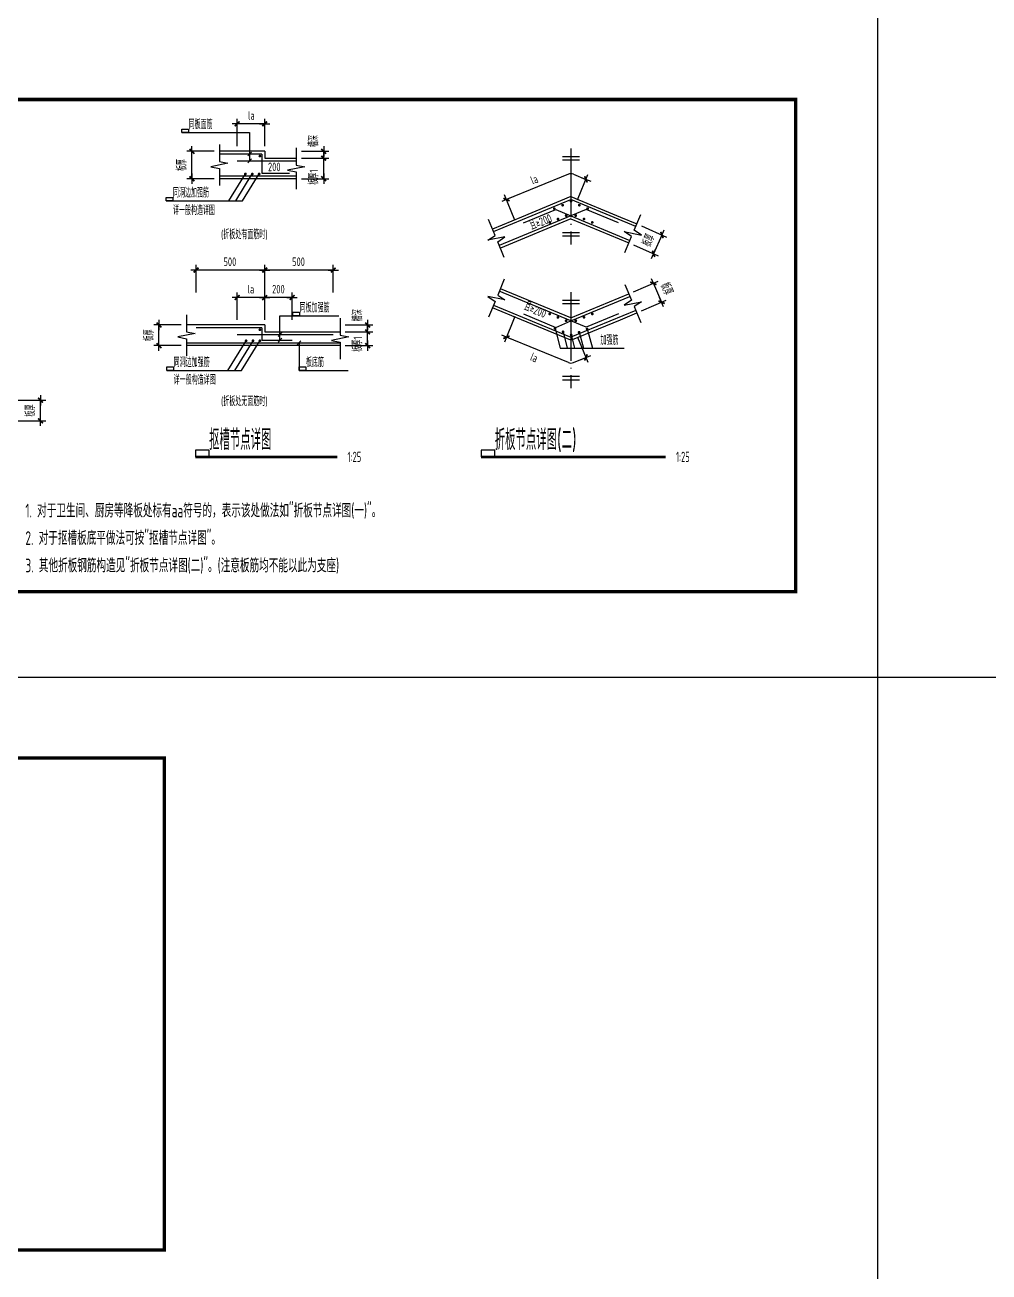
# Model space of a CAD drawing. Extents: x -469675 to 2400000, y -476501 to 2085364.
# Drawn here: x 636788 to 643811, y 440664 to 449756 of the extents above; entities that cross this region are included whole.
import ezdxf
from ezdxf.enums import TextEntityAlignment as Align

# ---------------------------------------------------------------- set-up
doc = ezdxf.new("R2010")
doc.units = 0
doc.header["$LTSCALE"] = 1000
doc.header["$MEASUREMENT"] = 0
doc.linetypes.add('DOTE', pattern=[2.42, 2, -0.2, 0.02, -0.2])
doc.layers.get('0').update_dxf_attribs({"linetype": 'CONTINUOUS', "lineweight": 20})
doc.layers.get('Defpoints').update_dxf_attribs({"linetype": 'CONTINUOUS'})
for name, color, linetype in [('C-DETAIL', 3, 'CONTINUOUS'), ('C-DETAIL_AXIS', 1, 'DOTE'), ('C-DETAIL_DIM', 3, 'CONTINUOUS'), ('C-DETAIL_REIN', 40, 'CONTINUOUS'), ('C-DETAIL_TEXT', 4, 'CONTINUOUS'), ('C-PLAN_TEXT', 3, 'CONTINUOUS')]:
    doc.layers.add(name, color=color, linetype=linetype)
doc.layers.add('C-注释', color=30, linetype='CONTINUOUS', plot=False)
doc.styles.add('DIM_FONT', font='gbxwxt.shx', dxfattribs={"width": 0.7, "bigfont": 'gbhzfs.shx'})
doc.styles.add('GBSTYLE', font='gbxwxt.shx', dxfattribs={"width": 0.7, "bigfont": 'gbhzfs.shx'})
doc.dimstyles.new('XB DIMN25', dxfattribs={"dimscale": 0.25, "dimtxt": 250, "dimasz": 1, "dimexe": 150, "dimexo": 150, "dimgap": 120, "dimtad": 1, "dimdec": 0, "dimzin": 0, "dimdsep": 46, "dimtxsty": 'DIM_FONT', "dimblk": '_dimx', "dimcen": 0.09, "dimclrd": 3, "dimclre": 3, "dimclrt": 7, "dimazin": 0, "dimtfac": 1, "dimtdec": 0, "dimtix": 1, "dimtmove": 2, "dimatfit": 3, "dimldrblk": '_dimx', "dimfxl": 0, "dimtolj": 1, "dimtzin": 0, "dimarcsym": 0})

# ---------------------------------------------------------------- blocks, each defined once
blk = doc.blocks.new('_dimx')
blk.add_line((-150, 0), (150, 0))
at = {"const_width": 50}
blk.add_lwpolyline([(-70, -70), (70, 70)], dxfattribs=at)
blk = doc.blocks.new('*D1191')
at = {"layer": 'C-DETAIL_DIM', "color": 3, "lineweight": -2, "ltscale": 0.25, "transparency": 16777216}
for p, q in [((636738.9, 447019.7), (636938.9, 447019.7)), ((636901.4, 447019.9), (636901.4, 447020.2)), ((636901.4, 446869.7), (636901.4, 447019.7)), ((636738.9, 446869.7), (636938.9, 446869.7)), ((636901.4, 446869.4), (636901.4, 446869.2))]:
    blk.add_line(p, q, dxfattribs=at)
at = {"layer": 'Defpoints', "color": 0, "ltscale": 0.25, "transparency": 16777216}
for p in [(636701.4, 447019.7), (636901.4, 447019.7), (636701.4, 446869.7)]:
    blk.add_point(p, dxfattribs=at)
at = {"layer": 'C-DETAIL_DIM', "color": 3, "lineweight": -2, "ltscale": 0.25, "transparency": 16777216, "xscale": 0.25, "yscale": 0.25, "zscale": 0.25}
for p, rotation in [((636901.4, 447019.7), 270), ((636901.4, 446869.7), 90)]:
    blk.add_blockref('_dimx', p, dxfattribs=dict(at, rotation=rotation))
at = {"layer": 'C-DETAIL_DIM', "color": 7, "ltscale": 0.25, "transparency": 16777216, "insert": (636830.6, 446944.7), "char_height": 62.5, "attachment_point": 5, "rotation": 90, "style": 'DIM_FONT'}
blk.add_mtext('\\A1;板厚', dxfattribs=at)
blk = doc.blocks.new('*D1193')
at = {"layer": 'C-DETAIL_DIM', "color": 3, "lineweight": -2, "ltscale": 0.25, "transparency": 16777216}
for p, q in [((638334.1, 448872), (638334.1, 449072)), ((638533.8, 449034.5), (638334.3, 449034.5)), ((638534.1, 448872), (638534.1, 449072))]:
    blk.add_line(p, q, dxfattribs=at)
at = {"layer": 'Defpoints', "color": 0, "ltscale": 0.25, "transparency": 16777216}
for p in [(638334.1, 449034.5), (638334.1, 448834.5), (638534.1, 448834.5)]:
    blk.add_point(p, dxfattribs=at)
at = {"layer": 'C-DETAIL_DIM', "color": 3, "lineweight": -2, "ltscale": 0.25, "transparency": 16777216, "xscale": 0.25, "yscale": 0.25, "zscale": 0.25, "rotation": 180}
blk.add_blockref('_dimx', (638334.1, 449034.5), dxfattribs=at)
at = {"layer": 'C-DETAIL_DIM', "color": 3, "lineweight": -2, "ltscale": 0.25, "transparency": 16777216, "xscale": 0.25, "yscale": 0.25, "zscale": 0.25}
blk.add_blockref('_dimx', (638534.1, 449034.5), dxfattribs=at)
at = {"layer": 'C-DETAIL_DIM', "color": 7, "ltscale": 0.25, "transparency": 16777216, "insert": (638437.1, 449095.7), "char_height": 62.5, "attachment_point": 5, "style": 'DIM_FONT'}
blk.add_mtext('\\A1;la', dxfattribs=at)
blk = doc.blocks.new('*D1194')
at = {"layer": 'C-DETAIL_DIM', "color": 3, "lineweight": -2, "ltscale": 0.25, "transparency": 16777216}
for p, q in [((638166.6, 448834.5), (637966.6, 448834.5)), ((638004.1, 448634.7), (638004.1, 448834.2)), ((638166.6, 448634.5), (637966.6, 448634.5))]:
    blk.add_line(p, q, dxfattribs=at)
at = {"layer": 'Defpoints', "color": 0, "ltscale": 0.25, "transparency": 16777216}
for p in [(638004.1, 448834.5), (638204.1, 448834.5), (638204.1, 448634.5)]:
    blk.add_point(p, dxfattribs=at)
at = {"layer": 'C-DETAIL_DIM', "color": 3, "lineweight": -2, "ltscale": 0.25, "transparency": 16777216, "xscale": 0.25, "yscale": 0.25, "zscale": 0.25}
for p, rotation in [((638004.1, 448834.5), 90), ((638004.1, 448634.5), 270)]:
    blk.add_blockref('_dimx', p, dxfattribs=dict(at, rotation=rotation))
at = {"layer": 'C-DETAIL_DIM', "color": 7, "ltscale": 0.25, "transparency": 16777216, "insert": (637933.3, 448734.5), "char_height": 62.5, "attachment_point": 5, "rotation": 90, "style": 'DIM_FONT'}
blk.add_mtext('\\A1;板厚', dxfattribs=at)
blk = doc.blocks.new('*D1195')
at = {"layer": 'C-DETAIL_DIM', "color": 3, "lineweight": -2, "ltscale": 0.25, "transparency": 16777216}
for p, q in [((638801.6, 448784.5), (639001.6, 448784.5)), ((638964.1, 448634.7), (638964.1, 448784.2)), ((638801.6, 448634.5), (639001.6, 448634.5))]:
    blk.add_line(p, q, dxfattribs=at)
at = {"layer": 'Defpoints', "color": 0, "ltscale": 0.25, "transparency": 16777216}
for p in [(638764.1, 448784.5), (638964.1, 448784.5), (638764.1, 448634.5)]:
    blk.add_point(p, dxfattribs=at)
at = {"layer": 'C-DETAIL_DIM', "color": 3, "lineweight": -2, "ltscale": 0.25, "transparency": 16777216, "xscale": 0.25, "yscale": 0.25, "zscale": 0.25}
for p, rotation in [((638964.1, 448784.5), 90), ((638964.1, 448634.5), 270)]:
    blk.add_blockref('_dimx', p, dxfattribs=dict(at, rotation=rotation))
at = {"layer": 'C-DETAIL_DIM', "color": 7, "ltscale": 0.25, "transparency": 16777216, "insert": (638893.3, 448646.2), "char_height": 62.5, "attachment_point": 5, "rotation": 90, "style": 'DIM_FONT'}
blk.add_mtext('\\A1;板厚1', dxfattribs=at)
blk = doc.blocks.new('*D1196')
at = {"layer": 'C-DETAIL_DIM', "color": 3, "lineweight": -2, "ltscale": 0.25, "transparency": 16777216}
for p, q in [((637926.6, 447568.2), (637726.6, 447568.2)), ((637764.1, 447568.5), (637764.1, 447568.7)), ((637764.1, 447418.2), (637764.1, 447568.2)), ((637926.6, 447418.2), (637726.6, 447418.2)), ((637764.1, 447418), (637764.1, 447417.7))]:
    blk.add_line(p, q, dxfattribs=at)
at = {"layer": 'Defpoints', "color": 0, "ltscale": 0.25, "transparency": 16777216}
for p in [(637764.1, 447568.2), (637964.1, 447568.2), (637964.1, 447418.2)]:
    blk.add_point(p, dxfattribs=at)
at = {"layer": 'C-DETAIL_DIM', "color": 3, "lineweight": -2, "ltscale": 0.25, "transparency": 16777216, "xscale": 0.25, "yscale": 0.25, "zscale": 0.25}
for p, rotation in [((637764.1, 447568.2), 270), ((637764.1, 447418.2), 90)]:
    blk.add_blockref('_dimx', p, dxfattribs=dict(at, rotation=rotation))
at = {"layer": 'C-DETAIL_DIM', "color": 7, "ltscale": 0.25, "transparency": 16777216, "insert": (637693.3, 447493.2), "char_height": 62.5, "attachment_point": 5, "rotation": 90, "style": 'DIM_FONT'}
blk.add_mtext('\\A1;板厚', dxfattribs=at)
blk = doc.blocks.new('*D1197')
at = {"layer": 'C-DETAIL_DIM', "color": 3, "lineweight": -2, "ltscale": 0.25, "transparency": 16777216}
for p, q in [((639121.6, 447518.2), (639321.6, 447518.2)), ((639284.1, 447418.5), (639284.1, 447518)), ((639121.6, 447418.2), (639321.6, 447418.2))]:
    blk.add_line(p, q, dxfattribs=at)
at = {"layer": 'Defpoints', "color": 0, "ltscale": 0.25, "transparency": 16777216}
for p in [(639084.1, 447518.2), (639284.1, 447518.2), (639084.1, 447418.2)]:
    blk.add_point(p, dxfattribs=at)
at = {"layer": 'C-DETAIL_DIM', "color": 3, "lineweight": -2, "ltscale": 0.25, "transparency": 16777216, "xscale": 0.25, "yscale": 0.25, "zscale": 0.25}
for p, rotation in [((639284.1, 447518.2), 90), ((639284.1, 447418.2), 270)]:
    blk.add_blockref('_dimx', p, dxfattribs=dict(at, rotation=rotation))
at = {"layer": 'C-DETAIL_DIM', "color": 7, "ltscale": 0.25, "transparency": 16777216, "insert": (639213.3, 447429), "char_height": 62.5, "attachment_point": 5, "rotation": 90, "style": 'DIM_FONT'}
blk.add_mtext('\\A1;板厚1', dxfattribs=at)
blk = doc.blocks.new('*D1198')
at = {"layer": 'C-DETAIL_DIM', "color": 3, "lineweight": -2, "ltscale": 0.25, "transparency": 16777216}
for p, q in [((638334.1, 447605.7), (638334.1, 447805.7)), ((638533.8, 447768.2), (638334.3, 447768.2)), ((638534.1, 447605.7), (638534.1, 447805.7))]:
    blk.add_line(p, q, dxfattribs=at)
at = {"layer": 'Defpoints', "color": 0, "ltscale": 0.25, "transparency": 16777216}
for p in [(638334.1, 447768.2), (638334.1, 447568.2), (638534.1, 447568.2)]:
    blk.add_point(p, dxfattribs=at)
at = {"layer": 'C-DETAIL_DIM', "color": 3, "lineweight": -2, "ltscale": 0.25, "transparency": 16777216, "xscale": 0.25, "yscale": 0.25, "zscale": 0.25, "rotation": 180}
blk.add_blockref('_dimx', (638334.1, 447768.2), dxfattribs=at)
at = {"layer": 'C-DETAIL_DIM', "color": 3, "lineweight": -2, "ltscale": 0.25, "transparency": 16777216, "xscale": 0.25, "yscale": 0.25, "zscale": 0.25}
blk.add_blockref('_dimx', (638534.1, 447768.2), dxfattribs=at)
at = {"layer": 'C-DETAIL_DIM', "color": 7, "ltscale": 0.25, "transparency": 16777216, "insert": (638434.1, 447829.5), "char_height": 62.5, "attachment_point": 5, "style": 'DIM_FONT'}
blk.add_mtext('\\A1;la', dxfattribs=at)
blk = doc.blocks.new('*D1199')
at = {"layer": 'C-DETAIL_DIM', "color": 3, "lineweight": -2, "ltscale": 0.25, "transparency": 16777216}
for p, q in [((638034.1, 447805.7), (638034.1, 448005.7)), ((638533.8, 447968.2), (638034.3, 447968.2)), ((638534.1, 447805.7), (638534.1, 448005.7))]:
    blk.add_line(p, q, dxfattribs=at)
at = {"layer": 'Defpoints', "color": 0, "ltscale": 0.25, "transparency": 16777216}
for p in [(638034.1, 447968.2), (638034.1, 447768.2), (638534.1, 447768.2)]:
    blk.add_point(p, dxfattribs=at)
at = {"layer": 'C-DETAIL_DIM', "color": 3, "lineweight": -2, "ltscale": 0.25, "transparency": 16777216, "xscale": 0.25, "yscale": 0.25, "zscale": 0.25, "rotation": 180}
blk.add_blockref('_dimx', (638034.1, 447968.2), dxfattribs=at)
at = {"layer": 'C-DETAIL_DIM', "color": 3, "lineweight": -2, "ltscale": 0.25, "transparency": 16777216, "xscale": 0.25, "yscale": 0.25, "zscale": 0.25}
blk.add_blockref('_dimx', (638534.1, 447968.2), dxfattribs=at)
at = {"layer": 'C-DETAIL_DIM', "color": 7, "ltscale": 0.25, "transparency": 16777216, "insert": (638280.5, 448029.5), "char_height": 62.5, "attachment_point": 5, "style": 'DIM_FONT'}
blk.add_mtext('\\A1;500', dxfattribs=at)
blk = doc.blocks.new('*D1200')
at = {"layer": 'C-DETAIL_DIM', "color": 3, "lineweight": -2, "ltscale": 0.25, "transparency": 16777216}
for p, q in [((641279.4, 448290.2), (641462.2, 448209)), ((641427.9, 448224.2), (641367.1, 448087.2)), ((641428, 448224.5), (641428.1, 448224.7)), ((641221.9, 448151.7), (641401.3, 448072)), ((641366.9, 448087), (641366.8, 448086.8))]:
    blk.add_line(p, q, dxfattribs=at)
at = {"layer": 'Defpoints', "color": 0, "ltscale": 0.25, "transparency": 16777216}
for p in [(641245.2, 448305.5), (641187.7, 448166.9), (641367.1, 448087.2)]:
    blk.add_point(p, dxfattribs=at)
at = {"layer": 'C-DETAIL_DIM', "color": 3, "lineweight": -2, "ltscale": 0.25, "transparency": 16777216, "xscale": 0.25, "yscale": 0.25, "zscale": 0.25}
for p, rotation in [((641427.9, 448224.2), 246.0427110537209), ((641367.1, 448087.2), 66.04271105372086)]:
    blk.add_blockref('_dimx', p, dxfattribs=dict(at, rotation=rotation))
at = {"layer": 'C-DETAIL_DIM', "color": 7, "ltscale": 0.25, "transparency": 16777216, "insert": (641332.8, 448184.5), "char_height": 62.5, "attachment_point": 5, "rotation": 66.04271, "style": 'DIM_FONT'}
blk.add_mtext('\\A1;板厚', dxfattribs=at)
blk = doc.blocks.new('*D1201')
at = {"layer": 'C-DETAIL_DIM', "color": 3, "lineweight": -2, "ltscale": 0.25, "transparency": 16777216}
for p, q in [((641222.1, 447809.5), (641400, 447886.7)), ((641365.5, 447872), (641365.4, 447872.2)), ((641365.6, 447871.8), (641425.3, 447734.2)), ((641279.6, 447671), (641459.7, 447749.1)), ((641425.4, 447734), (641425.5, 447733.7))]:
    blk.add_line(p, q, dxfattribs=at)
at = {"layer": 'Defpoints', "color": 0, "ltscale": 0.25, "transparency": 16777216}
for p in [(641187.7, 447794.6), (641425.3, 447734.2), (641245.2, 447656.1)]:
    blk.add_point(p, dxfattribs=at)
at = {"layer": 'C-DETAIL_DIM', "color": 3, "lineweight": -2, "ltscale": 0.25, "transparency": 16777216, "xscale": 0.25, "yscale": 0.25, "zscale": 0.25}
for p, rotation in [((641365.6, 447871.8), 293.4508653002144), ((641425.3, 447734.2), 113.4508653002145)]:
    blk.add_blockref('_dimx', p, dxfattribs=dict(at, rotation=rotation))
at = {"layer": 'C-DETAIL_DIM', "color": 7, "ltscale": 0.25, "transparency": 16777216, "insert": (641460.4, 447831.2), "char_height": 62.5, "attachment_point": 5, "rotation": 293.45087, "style": 'DIM_FONT'}
blk.add_mtext('\\A1;板厚', dxfattribs=at)
blk = doc.blocks.new('A$C47A26DDA')
at = {"layer": 'C-DETAIL_DIM', "color": 3, "ltscale": 0.25}
for p, q in [((390.7, 332.2), (-60.2, 148.2)), ((428.4, 332.2), (518.5, 295.4)), ((458.2, 147.1), (532.9, 330.1)), ((0.9, -2.3), (-74.6, 182.9))]:
    blk.add_line(p, q, dxfattribs=at)
blk.add_arc((409.6, 285.9), 50, 67.80758, 112.19242, dxfattribs=at)
at = {"layer": 'C-DETAIL_DIM', "color": 3, "ltscale": 0.25, "xscale": -0.2499999999938775, "yscale": 0.25, "zscale": 0.25}
for p, rotation in [((518.7, 295.4), 157.8075818048168), ((-60.4, 148.1), 22.19241819518318)]:
    blk.add_blockref('_dimx', p, dxfattribs=dict(at, rotation=rotation))
at = {"layer": 'C-DETAIL_DIM', "color": 7, "ltscale": 0.25, "insert": (141.7, 294.8), "char_height": 62.5, "attachment_point": 5, "rotation": 22.19242, "style": 'DIM_FONT'}
blk.add_mtext('la', dxfattribs=at)
blk = doc.blocks.new('A$C4D4D4A8F')
at = {"layer": 'C-DETAIL_DIM', "color": 3, "ltscale": 0.25}
for p, q in [((-458.2, 151.7), (-533.8, -33.5)), ((-68.5, -182.8), (-519.4, 1.2)), ((-0.9, 2.3), (73.7, -180.7)), ((-30.7, -182.8), (59.3, -146))]:
    blk.add_line(p, q, dxfattribs=at)
blk.add_arc((-49.6, -136.5), 50, 247.80758, 292.19242, dxfattribs=at)
at = {"layer": 'C-DETAIL_DIM', "color": 3, "ltscale": 0.25, "xscale": 0.2499999999938775, "yscale": 0.2499999999938775, "zscale": 0.2499999999938775}
for p, rotation in [((-519.6, 1.3), 157.8075818048168), ((59.5, -145.9), 22.1924181951832)]:
    blk.add_blockref('_dimx', p, dxfattribs=dict(at, rotation=rotation))
at = {"layer": 'C-DETAIL_DIM', "color": 7, "ltscale": 0.25, "insert": (-317.5, -145.4), "char_height": 62.5, "attachment_point": 5, "rotation": 337.80758, "style": 'DIM_FONT'}
blk.add_mtext('la', dxfattribs=at)
blk = doc.blocks.new('*D1202')
at = {"layer": 'C-DETAIL_DIM', "color": 3, "lineweight": -2, "ltscale": 0.25, "transparency": 16777216}
for p, q in [((638801.6, 448834.5), (639001.6, 448834.5)), ((638801.6, 448784.5), (639001.6, 448784.5)), ((638964.1, 448834.7), (638964.1, 448835)), ((638964.1, 448784.5), (638964.1, 448834.5)), ((638964.1, 448784.2), (638964.1, 448784))]:
    blk.add_line(p, q, dxfattribs=at)
at = {"layer": 'Defpoints', "color": 0, "ltscale": 0.25, "transparency": 16777216}
for p in [(638764.1, 448834.5), (638764.1, 448784.5), (638964.1, 448834.5)]:
    blk.add_point(p, dxfattribs=at)
at = {"layer": 'C-DETAIL_DIM', "color": 3, "lineweight": -2, "ltscale": 0.25, "transparency": 16777216, "xscale": 0.25, "yscale": 0.25, "zscale": 0.25}
for p, rotation in [((638964.1, 448834.5), 270), ((638964.1, 448784.5), 90)]:
    blk.add_blockref('_dimx', p, dxfattribs=dict(at, rotation=rotation))
at = {"layer": 'C-DETAIL_DIM', "color": 7, "ltscale": 0.25, "transparency": 16777216, "insert": (638893.3, 448908.3), "char_height": 62.5, "attachment_point": 5, "rotation": 90, "style": 'DIM_FONT'}
blk.add_mtext('\\A1;槽深', dxfattribs=at)
blk = doc.blocks.new('*D1203')
at = {"layer": 'C-DETAIL_DIM', "color": 3, "lineweight": -2, "ltscale": 0.25, "transparency": 16777216}
for p, q in [((638534.1, 447805.7), (638534.1, 448005.7)), ((639033.8, 447968.2), (638534.3, 447968.2)), ((639034.1, 447805.7), (639034.1, 448005.7))]:
    blk.add_line(p, q, dxfattribs=at)
at = {"layer": 'Defpoints', "color": 0, "ltscale": 0.25, "transparency": 16777216}
for p in [(638534.1, 447968.2), (638534.1, 447768.2), (639034.1, 447768.2)]:
    blk.add_point(p, dxfattribs=at)
at = {"layer": 'C-DETAIL_DIM', "color": 3, "lineweight": -2, "ltscale": 0.25, "transparency": 16777216, "xscale": 0.25, "yscale": 0.25, "zscale": 0.25, "rotation": 180}
blk.add_blockref('_dimx', (638534.1, 447968.2), dxfattribs=at)
at = {"layer": 'C-DETAIL_DIM', "color": 3, "lineweight": -2, "ltscale": 0.25, "transparency": 16777216, "xscale": 0.25, "yscale": 0.25, "zscale": 0.25}
blk.add_blockref('_dimx', (639034.1, 447968.2), dxfattribs=at)
at = {"layer": 'C-DETAIL_DIM', "color": 7, "ltscale": 0.25, "transparency": 16777216, "insert": (638780.5, 448029.5), "char_height": 62.5, "attachment_point": 5, "style": 'DIM_FONT'}
blk.add_mtext('\\A1;500', dxfattribs=at)
blk = doc.blocks.new('*D1204')
at = {"layer": 'C-DETAIL_DIM', "color": 3, "lineweight": -2, "ltscale": 0.25, "transparency": 16777216}
for p, q in [((638534.1, 447605.7), (638534.1, 447805.7)), ((638733.8, 447768.2), (638534.3, 447768.2)), ((638734.1, 447605.7), (638734.1, 447805.7))]:
    blk.add_line(p, q, dxfattribs=at)
at = {"layer": 'Defpoints', "color": 0, "ltscale": 0.25, "transparency": 16777216}
for p in [(638534.1, 447768.2), (638534.1, 447568.2), (638734.1, 447568.2)]:
    blk.add_point(p, dxfattribs=at)
at = {"layer": 'C-DETAIL_DIM', "color": 3, "lineweight": -2, "ltscale": 0.25, "transparency": 16777216, "xscale": 0.25, "yscale": 0.25, "zscale": 0.25, "rotation": 180}
blk.add_blockref('_dimx', (638534.1, 447768.2), dxfattribs=at)
at = {"layer": 'C-DETAIL_DIM', "color": 3, "lineweight": -2, "ltscale": 0.25, "transparency": 16777216, "xscale": 0.25, "yscale": 0.25, "zscale": 0.25}
blk.add_blockref('_dimx', (638734.1, 447768.2), dxfattribs=at)
at = {"layer": 'C-DETAIL_DIM', "color": 7, "ltscale": 0.25, "transparency": 16777216, "insert": (638634.1, 447829.5), "char_height": 62.5, "attachment_point": 5, "style": 'DIM_FONT'}
blk.add_mtext('\\A1;200', dxfattribs=at)
blk = doc.blocks.new('*D1205')
at = {"layer": 'C-DETAIL_DIM', "color": 3, "lineweight": -2, "ltscale": 0.25, "transparency": 16777216}
for p, q in [((639121.6, 447568.2), (639321.6, 447568.2)), ((639121.6, 447518.2), (639321.6, 447518.2)), ((639284.1, 447568.5), (639284.1, 447568.7)), ((639284.1, 447518.2), (639284.1, 447568.2)), ((639284.1, 447518), (639284.1, 447517.7))]:
    blk.add_line(p, q, dxfattribs=at)
at = {"layer": 'Defpoints', "color": 0, "ltscale": 0.25, "transparency": 16777216}
for p in [(639084.1, 447568.2), (639084.1, 447518.2), (639284.1, 447568.2)]:
    blk.add_point(p, dxfattribs=at)
at = {"layer": 'C-DETAIL_DIM', "color": 3, "lineweight": -2, "ltscale": 0.25, "transparency": 16777216, "xscale": 0.25, "yscale": 0.25, "zscale": 0.25}
for p, rotation in [((639284.1, 447568.2), 270), ((639284.1, 447518.2), 90)]:
    blk.add_blockref('_dimx', p, dxfattribs=dict(at, rotation=rotation))
at = {"layer": 'C-DETAIL_DIM', "color": 7, "ltscale": 0.25, "transparency": 16777216, "insert": (639213.3, 447639), "char_height": 62.5, "attachment_point": 5, "rotation": 90, "style": 'DIM_FONT'}
blk.add_mtext('\\A1;槽深', dxfattribs=at)

msp = doc.modelspace()

# ---------------------------------------------------------------- linework, layer by layer
at = {"ltscale": 0.1, "const_width": 25}
for points in [[(633202.6481, 449211.7531), (642402.6481, 449211.7531), (642402.6481, 445624.2531), (633202.6481, 445624.2531)], [(633202.6481, 444411.6692), (637802.6481, 444411.6692), (637802.6481, 440824.1692), (633202.6481, 440824.1692)]]:
    msp.add_lwpolyline(points, close=True, dxfattribs=at)
at = {"layer": 'C-DETAIL', "ltscale": 0.25}
for p, q in [((638534.0821, 448834.4529), (638204.0821, 448834.4529)), ((640765.4471, 448342.1792), (640250.8724, 448128.5785)), ((640765.4471, 448342.1792), (641187.6628, 448166.9168)), ((640765.4471, 447619.347), (640250.8724, 447832.9477)), ((640765.4471, 447619.347), (641187.6628, 447794.6094)), ((638534.0821, 447568.2389), (637964.0821, 447568.2389))]:
    msp.add_line(p, q, dxfattribs=at)
at = {"layer": 'C-DETAIL', "color": 1, "ltscale": 0.25}
for points in [[(638204.0821, 448884.4529), (638204.0821, 448759.4529), (638266.5821, 448746.9529), (638141.5821, 448721.9529), (638204.0821, 448709.4529), (638204.0821, 448584.4529)], [(638764.0821, 448859.4529), (638764.0821, 448734.4529), (638826.5821, 448721.9529), (638701.5821, 448696.9529), (638764.0821, 448684.4529), (638764.0821, 448559.4529)], [(640279.6261, 448059.3093), (640231.7032, 448174.758), (640284.6352, 448210.2643), (640159.602, 448185.4311), (640212.534, 448220.9374), (640164.6111, 448336.3861)], [(641158.9091, 448097.6476), (641206.832, 448213.0963), (641153.9, 448248.6026), (641278.9332, 448223.7695), (641226.0012, 448259.2758), (641273.9241, 448374.7244)], [(640279.6261, 447902.2169), (640231.7032, 447786.7682), (640284.6352, 447751.2619), (640159.602, 447776.0951), (640212.534, 447740.5888), (640164.6111, 447625.1401)], [(641158.9091, 447863.8786), (641206.832, 447748.4299), (641153.9, 447712.9236), (641278.9332, 447737.7568), (641226.0012, 447702.2505), (641273.9241, 447586.8018)], [(637964.0821, 447643.2389), (637964.0821, 447518.2389), (638026.5821, 447505.7389), (637901.5821, 447480.7389), (637964.0821, 447468.2389), (637964.0821, 447343.2389)], [(639084.0821, 447618.2389), (639084.0821, 447493.2389), (639146.5821, 447480.7389), (639021.5821, 447455.7389), (639084.0821, 447443.2389), (639084.0821, 447318.2389)]]:
    msp.add_lwpolyline(points, dxfattribs=at)
at = {"layer": 'C-DETAIL', "ltscale": 0.25}
for points in [[(638534.0821, 448834.4529), (638534.0821, 448784.4529)], [(638534.0821, 448784.4529), (638764.0821, 448784.4529)], [(638764.0821, 448634.4529), (638434.0821, 448634.4529), (638434.0821, 448634.4529), (638204.0821, 448634.4529)], [(640765.4471, 448504.5891), (640405.7904, 448355.2951), (640405.7904, 448355.2951), (640193.3649, 448267.1169)], [(640765.4471, 448504.5891), (641125.1037, 448355.2951), (641125.1037, 448355.2951), (641245.1703, 448305.4552)], [(640765.4471, 447456.9371), (640405.7904, 447606.2312), (640405.7904, 447606.2312), (640193.3649, 447694.4093)], [(640765.4471, 447456.9371), (641125.1037, 447606.2312), (641125.1037, 447606.2312), (641245.1703, 447656.071)], [(638534.0821, 447568.2389), (638534.0821, 447518.2389)], [(638534.0821, 447518.2389), (639084.0821, 447518.2389)], [(639084.0821, 447418.2389), (638434.0821, 447418.2389), (638434.0821, 447418.2389), (637964.0821, 447418.2389)]]:
    msp.add_lwpolyline(points, dxfattribs=at)
at = {"layer": 'C-DETAIL_AXIS', "ltscale": 0.25}
for p, q in [((640765.4471, 448854.5891), (640765.4471, 448154.5891)), ((640765.4471, 447806.9371), (640765.4471, 447106.9371))]:
    msp.add_line(p, q, dxfattribs=at)
at = {"layer": 'C-DETAIL_AXIS', "color": 6, "linetype": 'Continuous', "ltscale": 0.25}
for p, q in [((640827.9471, 448794.4843), (640702.9471, 448794.4843)), ((640827.9471, 448769.4843), (640702.9471, 448769.4843)), ((640827.9471, 448239.6938), (640702.9471, 448239.6938)), ((640827.9471, 448214.6938), (640702.9471, 448214.6938)), ((640827.9471, 447746.8324), (640702.9471, 447746.8324)), ((640827.9471, 447721.8324), (640702.9471, 447721.8324)), ((640827.9471, 447192.0419), (640702.9471, 447192.0419)), ((640827.9471, 447167.0419), (640702.9471, 447167.0419))]:
    msp.add_line(p, q, dxfattribs=at)
at = {"layer": 'C-DETAIL_REIN', "ltscale": 0.25}
for p, q in [((638514.0821, 448814.4529), (638204.0821, 448814.4529)), ((640654.5765, 448409.8436), (640765.4471, 448363.8339)), ((640876.3022, 448409.85), (640765.4471, 448363.8339)), ((640765.4471, 448363.8339), (640243.2047, 448147.0503)), ((640765.4471, 448363.8339), (641195.3305, 448185.3886)), ((640765.4471, 447597.6923), (640243.2047, 447814.4759)), ((640765.4471, 447597.6923), (641195.3305, 447776.1376)), ((640654.5468, 447551.1848), (640765.4471, 447597.6923)), ((640876.3454, 447551.2057), (640765.4471, 447597.6923)), ((638514.0821, 447548.2389), (638034.0821, 447548.2389))]:
    msp.add_line(p, q, dxfattribs=at)
for points in [[(638334.0821, 448764.4529), (638764.0821, 448764.4529)], [(638514.0821, 448814.4529), (638514.0821, 448674.4529), (638714.0821, 448674.4529)], [(638204.0821, 448654.4529), (638764.0821, 448654.4529)], [(640201.0325, 448248.6451), (640765.4471, 448482.9344)], [(640418.7132, 448311.9364), (640654.5765, 448409.8436)], [(641237.5027, 448286.9835), (640765.4471, 448482.9344)], [(641111.8035, 448312.0931), (640876.3022, 448409.85)], [(640201.0325, 447712.8811), (640765.4471, 447478.5918)], [(641237.5027, 447674.5428), (640765.4471, 447478.5918)], [(640419.0992, 447649.4296), (640654.5468, 447551.1848)], [(641111.7953, 447649.4298), (640876.3454, 447551.2057)], [(638334.0821, 447498.2389), (639034.0821, 447498.2389)], [(638514.0821, 447548.2389), (638514.0821, 447458.2389), (638734.0821, 447458.2389)], [(637964.0821, 447438.2389), (639084.0821, 447438.2389)]]:
    msp.add_lwpolyline(points, dxfattribs=at)
at = {"layer": 'C-DETAIL_REIN', "ltscale": 0.25, "const_width": 10}
for points in [[(638504.0821, 448799.4529, 1), (638494.0821, 448799.4529, 1)], [(638399.0821, 448669.4529, 1), (638389.0821, 448669.4529, 1)], [(638449.0821, 448669.4529, 1), (638439.0821, 448669.4529, 1)], [(638499.0821, 448669.4529, 1), (638489.0821, 448669.4529, 1)], [(640649.5009, 448416.4885, -1), (640639.5009, 448416.4885, -1)], [(640709.8105, 448441.5231, -1), (640699.8105, 448441.5231, -1)], [(640770.4471, 448469.5891, -1), (640760.4471, 448469.5891, -1)], [(640760.4471, 448469.5891, 1), (640770.4471, 448469.5891, 1)], [(640821.0836, 448441.5231, 1), (640831.0836, 448441.5231, 1)], [(640881.3932, 448416.4885, 1), (640891.3932, 448416.4885, 1)], [(640615.4959, 448315.7544, -1), (640605.4959, 448315.7544, -1)], [(640675.5291, 448340.6743, -1), (640665.5291, 448340.6743, -1)], [(640735.5624, 448365.5942, -1), (640725.5624, 448365.5942, -1)], [(640795.3322, 448365.594, 1), (640805.3322, 448365.594, 1)], [(640855.3654, 448340.6741, 1), (640865.3654, 448340.6741, 1)], [(640915.3987, 448315.7542, 1), (640925.3987, 448315.7542, 1)], [(640615.06, 447648.8484, 1), (640605.06, 447648.8484, 1)], [(640675.1232, 447624.0005, 1), (640665.1232, 447624.0005, 1)], [(640735.1863, 447599.1526, 1), (640725.1863, 447599.1526, 1)], [(640795.7078, 447599.1526, -1), (640805.7078, 447599.1526, -1)], [(640855.771, 447624.0005, -1), (640865.771, 447624.0005, -1)], [(640915.8341, 447648.8484, -1), (640925.8341, 447648.8484, -1)], [(638504.0821, 447533.2389, 1), (638494.0821, 447533.2389, 1)], [(640654.4469, 447542.9846, 1), (640644.4469, 447542.9846, 1)], [(640712.6635, 447518.3742, 1), (640702.6635, 447518.3742, 1)], [(640761.6995, 447495.3527, -1), (640771.6995, 447495.3527, -1)], [(640819.4831, 447515.3569, -1), (640829.4831, 447515.3569, -1)], [(640877.6997, 447539.9673, -1), (640887.6997, 447539.9673, -1)], [(638404.0821, 447453.2389, 1), (638394.0821, 447453.2389, 1)], [(638454.0821, 447453.2389, 1), (638444.0821, 447453.2389, 1)], [(638504.0821, 447453.2389, 1), (638494.0821, 447453.2389, 1)]]:
    msp.add_lwpolyline(points, format="xyb", close=True, dxfattribs=at)
at = {"layer": 'C-DETAIL_TEXT', "ltscale": 0.25}
for p, q in [((637929.8347, 448971.9282), (638424.4004, 448971.9282)), ((638424.4004, 448971.9282), (638424.4004, 448764.4529)), ((638438.5425, 448828.595), (638410.2582, 448800.3107)), ((638438.5425, 448778.595), (638410.2582, 448750.3107)), ((638273.0654, 448473.5295), (638394.0821, 448669.4529)), ((638323.0654, 448473.5295), (638444.0821, 448669.4529)), ((638373.0654, 448473.5295), (638494.0821, 448669.4529)), ((637815.8923, 448473.5295), (638373.0654, 448473.5295)), ((638645.4028, 447635.6543), (639074.6214, 447635.6543)), ((638645.4028, 447458.2389), (638645.4028, 447635.6543)), ((638659.5449, 447512.381), (638631.2606, 447484.0968)), ((640649.4469, 447542.9846), (640687.3976, 447399.4964)), ((640707.6635, 447518.3742), (640738.565, 447399.4964)), ((640766.6995, 447495.3527), (640791.1962, 447399.4964)), ((640824.4831, 447515.3569), (640857.859, 447399.4964)), ((640882.6997, 447539.9673), (640923.1249, 447399.4964)), ((638265.7119, 447237.3155), (638399.0821, 447453.2389)), ((638315.7119, 447237.3155), (638449.0821, 447453.2389)), ((638365.7119, 447237.3155), (638499.0821, 447453.2389)), ((638659.5449, 447472.381), (638631.2606, 447444.0968)), ((638798.3347, 447452.381), (638770.0504, 447424.0968)), ((638784.1926, 447438.2389), (638784.1926, 447237.3155)), ((640687.3976, 447399.4964), (641153.7574, 447399.4964)), ((637820.8923, 447237.3155), (638365.7119, 447237.3155)), ((638784.1926, 447237.3155), (639142.4595, 447237.3155))]:
    msp.add_line(p, q, dxfattribs=at)
at = {"layer": 'C-DETAIL_TEXT', "color": 3, "linetype": 'Continuous', "ltscale": 0.25, "const_width": 20, "flags": 128}
for points in [[(639062.6767, 446606.7435), (638029.1718, 446606.7435)], [(641455.5923, 446606.7435), (640110.2111, 446606.7435)]]:
    msp.add_lwpolyline(points, dxfattribs=at)
at = {"layer": 'C-注释', "ltscale": 0.25}
for p, q in [((643000, 435000), (643000, 500000)), ((630000, 445000), (658000, 445000))]:
    msp.add_line(p, q, dxfattribs=at)
at = {"layer": 'C-注释'}
for points in [[(637929.8347, 448996.9282), (637979.8347, 448996.9282), (637979.8347, 448971.9282), (637929.8347, 448971.9282)], [(637815.8923, 448498.5295), (637865.8923, 448498.5295), (637865.8923, 448473.5295), (637815.8923, 448473.5295)], [(638738.2319, 447660.6543), (638788.2319, 447660.6543), (638788.2319, 447635.6543), (638738.2319, 447635.6543)], [(637820.8923, 447262.3155), (637870.8923, 447262.3155), (637870.8923, 447237.3155), (637820.8923, 447237.3155)], [(638784.1926, 447262.3155), (638834.1926, 447262.3155), (638834.1926, 447237.3155), (638784.1926, 447237.3155)], [(638129.1718, 446656.7435), (638029.1718, 446656.7435), (638029.1718, 446606.7435), (638129.1718, 446606.7435)], [(640210.2111, 446656.7435), (640110.2111, 446656.7435), (640110.2111, 446606.7435), (640210.2111, 446606.7435)]]:
    msp.add_lwpolyline(points, close=True, dxfattribs=at)

# ---------------------------------------------------------------- block references
for name, p in [('A$C47A26DDA', (640355.8852, 448334.5794)), ('A$C4D4D4A8F', (640815.0606, 447477.5318))]:
    msp.add_blockref(name, p, dxfattribs=at)

# ---------------------------------------------------------------- texts
at = {"layer": 'C-DETAIL_TEXT', "ltscale": 0.25, "style": 'GBSTYLE', "width": 0.7}
for s, rotation, p in [('同板面筋', 0.00000005, (637979.8347, 448996.9282)), ('同洞边加强筋', 0.00000005, (637865.8923, 448498.5295)), ('详一般构造详图', 359.99999995, (637865.8923, 448370.8979)), ('(折板处有面筋时)', 0.00000005, (638216.0777, 448194.5492)), ('同板加强筋', 0.00000005, (638788.2319, 447660.6543)), ('加强筋', 0.00000005, (640980.2857, 447424.4964)), ('同洞边加强筋', 0.00000005, (637870.8923, 447262.3155)), ('板底筋', 0.00000005, (638834.1926, 447262.3155)), ('详一般构造详图', 359.99999995, (637870.8923, 447134.6839)), ('(折板处无面筋时)', 0.00000005, (638216.0777, 446978.3353))]:
    msp.add_text(s, height=62.5, rotation=rotation, dxfattribs=at).set_placement(p)
at = {"layer": 'C-DETAIL_TEXT', "color": 30, "ltscale": 0.25, "style": 'GBSTYLE', "width": 0.7}
for s, p in [('抠槽节点详图', (638129.1718, 446656.7435)), ('折板节点详图(二)', (640210.2111, 446656.7435))]:
    msp.add_text(s, height=150, rotation=0.00000003, dxfattribs=at).set_placement(p)
at = {"layer": 'C-DETAIL_TEXT', "color": 3, "ltscale": 0.25, "style": 'GBSTYLE', "width": 0.7}
for p in [(639137.6767, 446569.2435), (641530.5923, 446569.2435)]:
    msp.add_text('1:25', height=75, rotation=359.99999987, dxfattribs=at).set_placement(p)
at = {"layer": 'C-PLAN_TEXT', "ltscale": 0.25, "style": 'GBSTYLE', "width": 0.7}
msp.add_text('200', height=62.5, rotation=359.99999995, dxfattribs=at).set_placement((638558.347, 448689.4529))
msp.add_text('且≥200', height=62.5, rotation=22.25949283, dxfattribs=at).set_placement((640533.4262, 448348.7266), align=Align.TOP_CENTER)
msp.add_text('且≥200', height=62.5, rotation=337.74050717, dxfattribs=at).set_placement((640486.8495, 447631.9952), align=Align.BOTTOM_CENTER)
at = {"layer": 'C-PLAN_TEXT', "ltscale": 0.5, "style": 'GBSTYLE', "width": 0.7}
for s, p in [('  1. 对于卫生间、厨房等降板处标有aa符号的，表示该处做法如"折板节点详图(一)"。', (636715.3962, 446165.0175)), ('  2. 对于抠槽板底平做法可按"抠槽节点详图"。', (636715.3629, 445965.0175)), ('  3. 其他折板钢筋构造见"折板节点详图(二)"。(注意板筋均不能以此为支座)', (636715.3962, 445765.0175))]:
    msp.add_text(s, height=100, dxfattribs=at).set_placement(p)

# ---------------------------------------------------------------- dimensions: what is measured, and where the dimension line sits
at = {"layer": 'C-DETAIL_DIM', "ltscale": 0.25}
for base, p1, p2, angle, text, picture, middle in [((638334.0821, 449034.4529), (638534.0821, 448834.4529), (638334.0821, 448834.4529), 180, 'la', '*D1193', (638437.15, 449095.7029)), ((638964.0821, 448834.4529), (638764.0821, 448784.4529), (638764.0821, 448834.4529), 90, '槽深', '*D1202', (638893.2926, 448908.2783)), ((638964.0821, 448784.4529), (638764.0821, 448634.4529), (638764.0821, 448784.4529), 90, '板厚1', '*D1195', (638893.2926, 448646.1749)), ((639284.0821, 447568.2389), (639084.0821, 447518.2389), (639084.0821, 447568.2389), 90, '槽深', '*D1205', (639213.2926, 447639.0341)), ((639284.0821, 447518.2389), (639084.0821, 447418.2389), (639084.0821, 447518.2389), 90, '板厚1', '*D1197', (639213.2926, 447429.0472))]:
    dim = msp.add_linear_dim(base=base, p1=p1, p2=p2, angle=angle, text=text, dimstyle='XB DIMN25', dxfattribs=at)
    dim.commit()
    dim.dimension.update_dxf_attribs({"geometry": picture, "text_midpoint": middle, "dimtype": 160})
for base, p1, p2, angle, text, picture, middle in [((638004.0821, 448834.4529), (638204.0821, 448634.4529), (638204.0821, 448834.4529), 90, '板厚', '*D1194', (637933.2926, 448734.4529)), ((641367.0502, 448087.2086), (641245.1703, 448305.4552), (641187.6628, 448166.9168), 246.04271105, '板厚', '*D1200', (641332.8043, 448184.4708)), ((638334.0821, 447768.2389), (638534.0821, 447568.2389), (638334.0821, 447568.2389), 180, 'la', '*D1198', (638434.0821, 447829.4889)), ((638534.0821, 447768.2389), (638734.0821, 447568.2389), (638534.0821, 447568.2389), 180, '200', '*D1204', (638634.0821, 447829.4889)), ((641425.2552, 447734.1906), (641187.6628, 447794.6094), (641245.1703, 447656.071), 293.4508653, '板厚', '*D1201', (641460.3542, 447831.1586)), ((637764.0821, 447568.2389), (637964.0821, 447418.2389), (637964.0821, 447568.2389), 90, '板厚', '*D1196', (637693.2926, 447493.2389)), ((636901.3935, 447019.6765), (636701.3935, 446869.6765), (636701.3935, 447019.6765), 90, '板厚', '*D1191', (636830.604, 446944.6765))]:
    dim = msp.add_linear_dim(base=base, p1=p1, p2=p2, angle=angle, text=text, dimstyle='XB DIMN25', dxfattribs=at)
    dim.commit()
    dim.dimension.update_dxf_attribs({"geometry": picture, "text_midpoint": middle})
for base, p1, p2, picture, middle in [((638034.0821, 447968.2389), (638534.0821, 447768.2389), (638034.0821, 447768.2389), '*D1199', (638280.5429, 448029.4889)), ((638534.0821, 447968.2389), (639034.0821, 447768.2389), (638534.0821, 447768.2389), '*D1203', (638780.5429, 448029.4889))]:
    dim = msp.add_linear_dim(base=base, p1=p1, p2=p2, angle=180, dimstyle='XB DIMN25', dxfattribs=at)
    dim.commit()
    dim.dimension.update_dxf_attribs({"geometry": picture, "text_midpoint": middle, "dimtype": 160})

doc.saveas('drawing.dxf')
